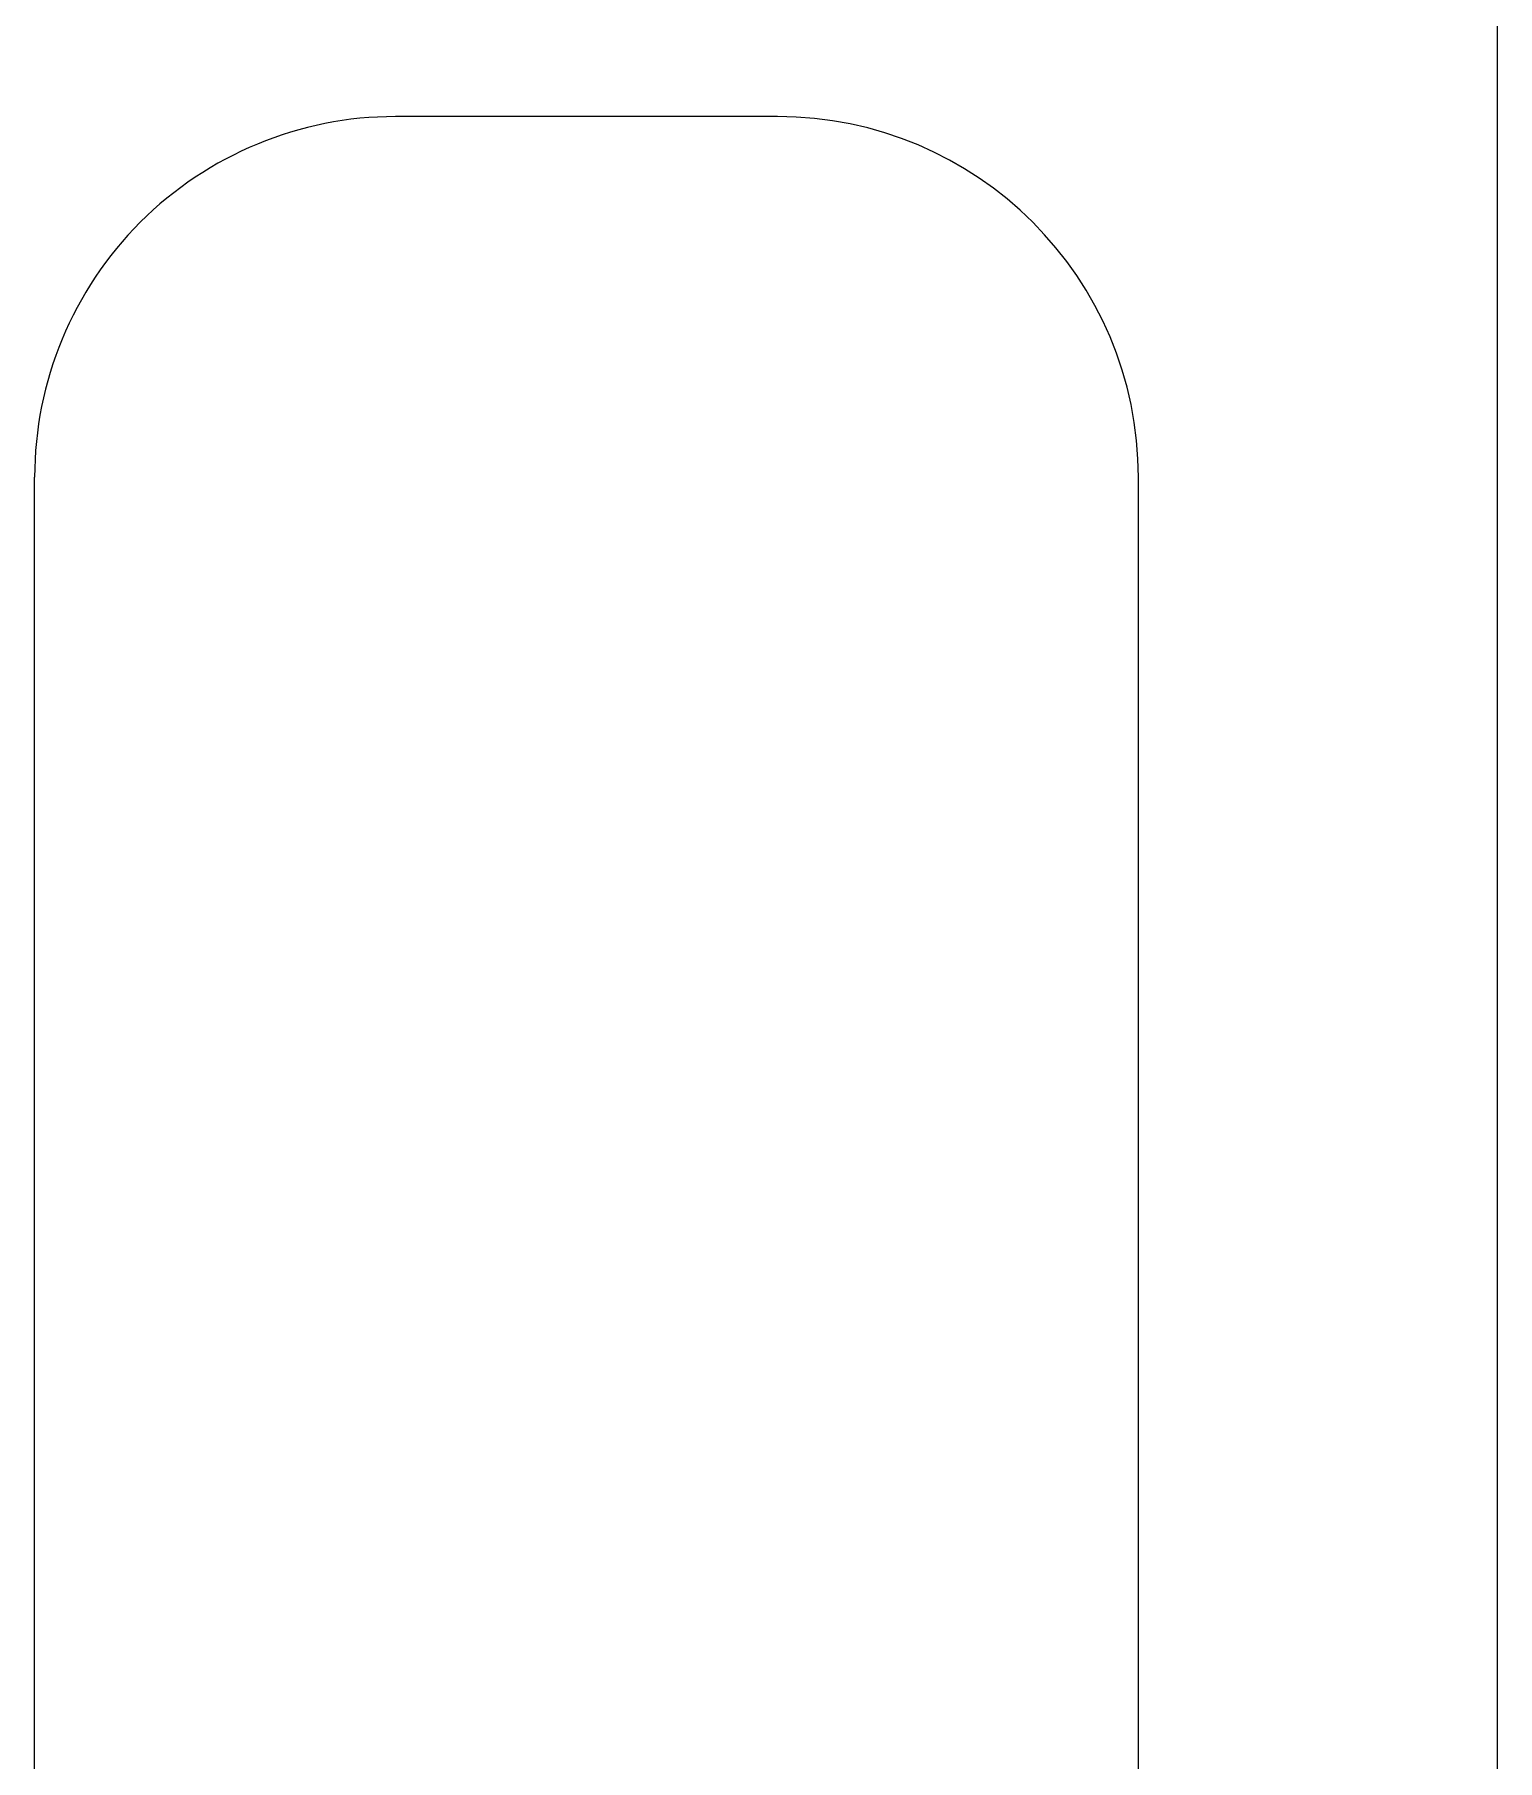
# Model space of a CAD drawing. Header units: inches. Extents: x -12418 to 57169, y -29325 to 19878.
# Drawn here: x 43506.9 to 43586.4, y -3154.2 to -3060.3 of the extents above; entities that cross this region are included whole.
import ezdxf

# ---------------------------------------------------------------- set-up
doc = ezdxf.new("R2010")
doc.units = ezdxf.units.IN
doc.header["$LTSCALE"] = 25
doc.header["$MEASUREMENT"] = 0
doc.layers.get('0').update_dxf_attribs({"color": 8})
doc.layers.add('00-Ground Floor$0$LOADING', color=253, linetype='Continuous', lineweight=5)

# ---------------------------------------------------------------- blocks, each defined once
blk = doc.blocks.new('00-Ground Floor$0$GF21018-P')
at = {"color": 0}
for p, q in [((0.220494, 0.475631), (0.220494, 0.067498)), ((0.240011, 0.322592), (0.240011, 0.140001)), ((0.300011, 0.322592), (0.300011, 0.140001)), ((0.259626, 0.120386), (0.280396, 0.120386))]:
    blk.add_line(p, q, dxfattribs=at)
for centre, start, end in [((0.259626, 0.140001), 180, 270), ((0.280396, 0.140001), 270, 0)]:
    blk.add_arc(centre, 0.019615, start, end, dxfattribs=at)
blk = doc.blocks.new('00-Ground Floor')
at = {"layer": '00-Ground Floor$0$LOADING', "extrusion": (2.24021e-05, 7.77426e-06, 1), "xscale": 1000, "yscale": 1000, "zscale": 1000, "rotation": 179.9985892349695}
blk.add_blockref('00-Ground Floor$0$GF21018-P', (43806.88, -2944.387, 0.926), dxfattribs=at)

msp = doc.modelspace()

# ---------------------------------------------------------------- block references
msp.add_blockref('00-Ground Floor', (0, 0))

doc.saveas('drawing.dxf')
